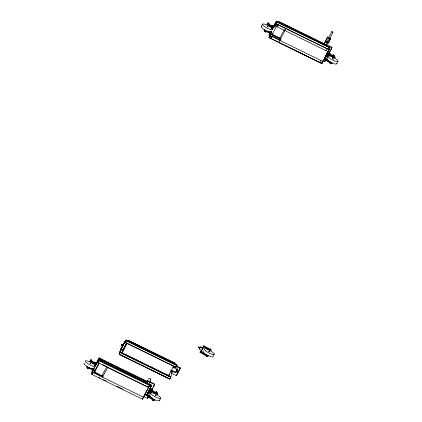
<?xml version="1.0" encoding="UTF-8"?>
<svg xmlns="http://www.w3.org/2000/svg" width="422" height="422" viewBox="0 0 422 422"><rect width="100%" height="100%" fill="white"/><g stroke="black" fill="none" stroke-linecap="round" stroke-linejoin="round"><path stroke-width="0.63" d="M92.539 368.617L93.536 369.155L92.745 368.622M122.185 352.803L122.813 350.529L126.674 343.202L124.648 342.21L124.638 341.609L126.336 340.079L176.971 364.84L176.982 365.441L175.953 367.393L125.313 342.638L126.336 340.079L125.313 342.638M326.591 41.414L327.757 42.052L332.9 32.278L332.583 31.935L331.734 31.639L326.844 41.425M327.757 42.052L327.192 41.567L327.208 41.926M331.724 31.676L332.9 32.278M168.774 375.58L169.275 373.818M124.638 341.609L120.776 348.941L119.141 354.364L169.781 379.125L170.81 377.168L172.139 371.872L170.62 371.128M122.185 351.742L122.802 349.933L122.813 350.529L120.787 349.543L120.776 348.941M261.35 26.575L262.637 24.133M86.821 367.33L87.074 366.839L87.771 367.034L87.518 367.525L86.821 367.33L87.987 368.385L93.362 369.904L93.621 369.419A1.134 0.264 27.8 0 0 93.462 368.823M89.633 361.902L90.835 359.613L91.832 360.103L91.854 361.454L95.541 362.493A1.134 0.264 27.8 0 1 96.949 363.258A1.134 0.264 27.8 0 1 96.707 363.553L96.453 364.044L91.078 362.524L89.907 361.464L90.603 361.659L90.862 361.169L90.835 359.613M264.109 30.521L264.367 30.036L265.063 30.231L264.805 30.722L264.109 30.521L265.28 31.581L270.65 33.101L270.908 32.615A1.134 0.264 27.8 0 0 271.314 32.499A1.134 0.264 27.8 0 0 270.497 31.872M266.92 25.098L268.123 22.809L269.125 23.3L269.146 24.65L272.828 25.689A1.134 0.264 27.8 0 1 274.237 26.454A1.134 0.264 27.8 0 1 273.994 26.75L273.741 27.235L268.366 25.716L267.195 24.661L267.891 24.856M89.733 361.865L90.582 360.256L90.603 361.659M267.02 25.062L267.87 23.447L267.886 24.386M87.987 368.385L88.245 367.9L87.074 366.839M91.078 362.524L91.331 362.034L90.166 360.974L90.862 361.169M265.28 31.581L265.533 31.096L264.367 30.036M268.366 25.716L268.624 25.23L267.453 24.17L268.149 24.365L268.123 22.809M272.57 26.18L272.828 25.689M271.773 27.868L271.541 27.472L272.011 27.557M272.132 27.404L271.626 27.303L272.892 27.773L272.791 28.269L271.768 27.783M94.512 365.141L95.377 365.32L94.259 364.998M94.744 364.703L95.609 364.877L94.364 364.545M271.8 28.337L272.665 28.511L271.546 28.195M272.032 27.899L272.897 28.074M95.282 365.035L99.033 357.903L101.058 358.895L101.085 360.541M272.57 28.232L276.326 21.1L278.351 22.092L278.356 22.688M96.675 362.873L98.184 359.998M98.273 359.776L99.123 358.162L100.789 358.98M269.674 34.161L270.238 33.09L270.254 34.229M273.055 27.794L275.476 23.194M275.566 22.967L276.41 21.358L278.077 22.176M92.471 370.98L94.08 367.931M95.293 365.631L98.015 360.457M271.372 31.191L270.159 33.491L279.781 38.191L284.317 29.508M271.974 30.041L275.302 23.653M276.331 21.701L329.149 47.401L329.186 49.68L321.88 63.558L278.736 42.464L286.042 28.585M98.194 360.493L93.046 370.268L93.04 369.772M274.574 25.415L275.482 23.69M91.959 373.612L92.798 371.508L91.949 373.117L92.001 374.119M99.149 359.813L98.131 361.881L98.97 359.776L98.98 360.272M91.869 373.834L92.898 371.882L102.884 376.767M98.041 362.108L99.07 360.151L149.71 384.911M91.875 374.435L92.903 372.484L92.861 369.635L91.832 371.587L91.875 374.435L142.515 399.196L149.72 385.513L149.657 381.615M148.692 387.465L98.052 362.709L99.08 360.752L99.033 357.903M269.115 37.732L270.196 35.675L270.149 32.832L269.12 34.783L269.115 37.732L321.88 63.527M276.837 21.949L329.049 47.354L329.086 49.601L328.005 51.621L275.339 25.9L276.368 23.948L276.326 21.1M269.436 37.547L270.28 35.939L271.947 36.751L271.103 38.36L269.436 37.547L269.389 34.699M100.547 359.871L101.058 358.895M98.954 363.031L94.718 371.08L94.707 370.59M99.133 363.173L94.897 371.223L92.872 370.231M276.726 25.795L272.185 34.419L272.174 33.818M94.85 371.413L99.302 362.957M278.314 22.883L278.921 21.649L327.435 45.444L278.921 21.649M277.275 26.633L278.124 25.025L276.457 24.207L275.608 25.816L277.275 26.633L277.238 24.355M101.813 376.26L106.84 366.676M102.525 377.184L107.673 367.383L148.586 387.385L143.443 397.16L92.903 372.484M122.781 345.602L121.51 344.832L122.116 344.737L122.881 345.407L121.615 344.637L122.116 344.737M121.657 345.602L122.649 345.845M122.143 345.08L121.399 345.048L121.889 345.476M122.876 345.106L121.874 344.748L122.122 344.959M121.552 347.955L124.817 341.751M124.822 342.242L120.966 349.574L122.633 350.392L126.489 343.06M119.131 353.768L120.787 349.543L124.648 342.21L125.308 342.036M119.141 354.364L120.159 351.811L170.799 376.572M122.137 352.998L127.18 343.355M330.342 39.172L330.384 38.476L327.345 36.988L328.469 37.663M323.864 44.194L327.356 37.526M323.827 44.321L327.356 37.621L328.369 38.117M147.093 381.652L147.631 380.623L154.721 384.089L152.189 389.522M147.273 382.807L147.869 381.678L101.38 359.006M329.371 40.159L329.946 39.067M327.657 43.703L330.384 38.476M327.746 44.131L330.394 39.104L329.382 38.608M326.823 46.599L327.435 45.365M148.771 386.642L149.335 385.566M148.681 386.868L149.451 385.402M319.755 62.488L320.831 60.436M325.979 50.661L327.061 48.609M146.529 395.43L146.524 394.828L151.667 385.054L151.677 385.655L146.529 395.43L144.503 394.438M152.6 390.703L152.521 389.116L150.496 388.129L147.716 393.409L147.827 395.614L148.001 393.452L150.264 389.153L150.348 390.825A1.134 0.264 27.8 0 0 151.371 391.627A1.134 0.264 27.8 0 0 152.374 391.811L152.627 391.321M325.188 59.296A1.134 0.264 27.8 0 0 325.267 59.803L330.674 63.558L331.829 63.632L332.088 63.147L330.932 63.068L325.52 59.317A1.134 0.264 27.8 0 1 325.146 58.785L325.288 56.648L327.551 52.349L327.636 54.021A1.134 0.264 27.8 0 0 328.664 54.818A1.134 0.264 27.8 0 0 329.661 55.008L329.809 52.312L328.29 51.574M329.086 49.601L321.78 63.479L322.856 61.396L270.196 35.675M148.771 392.782L149.905 390.63M326.058 55.978L327.192 53.826M148.001 393.452L148.507 393.7L150.527 389.854M325.288 56.648L325.795 56.896L327.577 53.51M150.348 390.825L150.496 388.129M327.636 54.021L327.794 51.553M150.622 391.405L151.05 391.727L149.689 391.12L149.704 391.426M327.609 54.929C328.48 56.168 326.834 54.723 327.641 55.409M327.973 54.559C328.812 55.472 327.741 54.164 327.783 54.686M147.974 396.606L148.233 396.121L153.645 399.871L154.8 399.95L154.542 400.441L153.386 400.362L147.974 396.606A1.134 0.264 27.8 0 1 147.9 396.1M149.472 391.864L150.232 392.233C151.292 392.354 149.958 391.12 150.522 391.748M150.469 392.075L150.216 391.933L150.564 391.6M151.065 390.746L151.319 390.255A1.134 0.264 27.8 0 1 151.065 389.717A1.134 0.264 27.8 0 1 152.474 390.329L156.182 392.903L156.161 391.553L157.158 392.043L157.184 393.599L157.886 394.085L157.628 394.575L156.472 394.496L151.065 390.746A1.134 0.264 27.8 0 1 150.807 390.202M325.267 59.803L325.52 59.317M326.76 55.06L328.105 55.361L326.992 54.623M327.752 54.992L328.253 55.087L327.551 55.124M335.173 57.281L334.018 57.202L333.76 57.693L334.915 57.772L335.173 57.281L334.472 56.796L334.446 55.24L333.449 54.749L333.47 56.1L329.761 53.525A1.134 0.264 27.8 0 0 328.353 52.914A1.134 0.264 27.8 0 0 328.611 53.452L328.353 53.937L333.76 57.693A5.681 1.324 27.8 0 1 336.93 61.638A5.681 1.324 27.8 0 1 328.3 57.086A5.681 1.324 27.8 0 1 333.359 57.487M148.291 396.311L147.526 398.373L143.591 396.448M152.178 388.92L152.785 387.771M154.594 384.41L153.703 386.647M325.578 59.502L324.813 61.57L322.788 60.578M329.466 52.117L330.373 50.392M330.98 49.242L331.75 47.776M147.526 398.373L148.555 396.422M150.374 392.972L151.282 391.247M324.813 61.57L325.847 59.613M327.662 56.163L328.569 54.438M329.476 52.713L332.008 47.285L326.944 44.811L326.971 46.457M150.575 392.808L151.408 391.226M327.588 56.532L328.701 54.422M150.026 394.391L151.424 391.368M327.314 57.587L328.712 54.565M329.508 54.016L329.761 53.525M155.56 392.697L156.161 391.553M332.246 57.039L333.449 54.749M155.059 393.805L155.908 392.191L155.924 393.394M332.346 57.002L333.195 55.387M153.386 400.362L153.645 399.871M156.472 394.496L156.731 394.011L157.886 394.085M330.674 63.558L330.932 63.068M168.626 375.728L173.669 366.08M171.654 372.79L172.44 371.297M174.239 367.873L174.539 367.304L175.478 366.966M159.416 400.61L160.703 398.168M336.703 63.806L337.99 61.364M175.478 372.779L177.266 368.759L175.478 372.779L170.921 370.553M176.776 366.064L180.321 367.794L176.465 375.126L176.475 375.728L171.411 373.248M176.475 375.728L180.331 368.395L180.321 367.794M198.461 347.311L198.799 347.063L200.165 347.791L198.445 347.264L198.883 347.406M198.514 347.369L198.693 347.032M198.593 347.443L198.799 347.063M198.92 347.106C199.047 348.044 199.242 347.501 198.614 347.026M199.052 347.164L198.825 347.591L199.801 348.145L200.165 347.791M200.239 347.153L202.201 348.266L202.713 347.944L200.756 346.831L200.239 347.153L199.21 349.11L201.167 350.218L200.012 352.417L207.36 356.59L208.13 355.778L201.257 351.874L200.74 352.196L207.613 356.099L208.13 355.778M202.201 348.266L203.873 345.745L211.216 349.912L210.446 350.724L203.573 346.821L200.74 352.196M203.003 347.39L203.873 345.745M201.257 351.874L204.084 346.499M207.36 356.59L207.613 356.099M210.446 350.724L211.216 349.912M214.26 354.084L212.973 356.532A5.681 1.324 27.8 0 1 206.622 354.86A5.681 1.324 27.8 0 1 203.515 351.162M149.346 390.065L149.631 389.759M326.343 59.017C327.952 59.344 324.866 57.935 326.391 58.969M149.05 395.82C150.665 396.142 147.573 394.749 149.103 395.773M149.056 396.907L148.096 396.485M200.012 352.417L200.529 352.096M199.274 347.459L198.989 347.353M267.337 26.565L268.128 27.098L267.838 26.797M90.05 363.368L90.841 363.901L90.424 363.527M149.203 396.39L148.486 396.042M94.127 364.597L94.618 364.872M268.624 25.23L273.994 26.75M265.158 30.621L265.981 30.859M265.533 31.096L270.908 32.615M91.331 362.034L96.707 363.553M88.768 367.319L89.765 367.599M87.866 367.425L88.694 367.662M88.245 367.9L93.621 369.419M330.152 63.411C329.218 63.442 331.808 64.392 330.41 63.522M149.14 396.432L148.423 396.063M328.764 53.816L328.553 53.958M328.511 54.306L328.158 54.238L328.522 54.596M271.963 27.646L272.274 27.889L272.032 27.673M271.731 28.084C272.681 29.002 270.613 27.008 271.905 28.068M94.781 364.255C95.652 365.035 93.969 363.353 94.744 364.629M328.838 53.789L328.543 53.884M326.058 60.082L325.383 59.681M155.565 395.377C154.32 395.013 156.694 396.4 155.945 395.588M270.149 31.856L270.824 32.352L269.822 31.85M92.603 369.15L93.278 369.646L92.566 369.408M328.654 54.665L329.081 54.654M151.35 391.168L150.854 391.073L151.709 391.384M150.221 392.006L150.401 392.117M150.232 392.233L150.728 392.328L149.573 391.669M148.697 395.899L149.193 396.174M121.784 345.37L121.278 345.275L121.721 345.56M148.718 395.968L149.198 396.253M327.841 54.491L327.082 54.121L327.852 54.797M326.865 54.865L327.625 55.235M327.298 57.25L325.779 56.511L325.795 56.896M149.799 390.93L149.805 391.231L149.794 390.925L150.554 391.294M149.562 391.368L150.464 391.795M150.01 394.058L148.491 393.32L148.507 393.7M332.019 47.886L328.981 46.399L329.033 49.696L276.368 23.948M276.421 23.848L329.186 49.68M272.026 27.599L272.786 27.968M270.159 33.428L280.952 38.708M280.978 39.315L272.195 35.021L272.211 36.065L280.408 40.079M323.257 60.425L324.945 61.253L324.935 60.8M269.162 37.632L321.828 63.379M126.832 340.596L129.776 342.036M132.724 343.476L144.498 349.231M149.209 351.537L153.919 353.836M155.096 354.417L162.75 358.157M163.931 358.732L166.875 360.172M169.818 361.612L176.296 364.777M126.342 340.681L176.982 365.441M176.396 366.47L180.331 368.395M176.043 367.172L125.403 342.411L125.397 341.915M173.02 366.56L174.539 367.304M172.719 367.129L177.277 369.361M121.789 345.671L122.549 346.045L122.544 345.745M170.968 369.983L175.468 372.183M123.013 353.478L120.07 352.038L120.08 352.528L170.715 377.289L170.71 376.799L169.781 379.125M125.956 354.918L130.667 357.218M131.849 357.793L141.27 362.403M142.446 362.978L143.622 363.553M148.333 365.858L160.112 371.613M164.823 373.918L169.533 376.218M120.17 352.412L170.81 377.168M167.439 377.985L120.95 355.255M147.758 380.992L149.277 381.736M149.668 382.216L154.732 384.69M99.059 359.555L149.699 384.31M150.454 384.674L151.577 385.223M149.652 384.664L151.677 385.655M99.08 360.752L149.72 385.513M102.298 364.402L107.009 366.707M145.004 394.085L146.524 394.828M103.168 376.308L94.913 372.273L94.887 370.621M95.15 372.658L98.094 374.098M101.037 375.538L102.219 376.113M99.07 377.574L100.246 378.149M103.19 379.589L106.133 381.024M116.736 386.209L122.623 389.089M273.071 26.813L273.651 26.976L273.24 26.602M269.98 32.679L270.565 32.842L270.28 32.541M94.386 364.993L94.765 365.114L94.364 364.803M326.269 59.296L325.62 59.059L326.375 59.296M326.058 59.481L325.594 59.096L326 59.386M203.357 346.066L210.705 350.234M200.497 346.989L202.454 348.103M95.952 363.405L96.364 363.78L95.652 363.542M271.884 27.557L272.385 27.678L271.958 27.52M271.926 28.184L271.362 28.047M94.676 364.592L94.254 364.276L94.844 364.207L95.609 364.877M326.364 43.244L326.037 42.938L326.443 42.96A0.823 0.791 -2.8 0 1 326.776 41.477M333.554 56.522L334.388 57.097M328.611 53.452L334.018 57.202M327.097 59.687L330.384 61.965M331.386 62.662L332.088 63.147M151.319 390.255L156.731 394.011M149.81 396.49L150.654 397.076M151.076 397.366L153.096 398.769M154.099 399.465L154.8 399.95M150.701 391.632C151.102 392.027 149.61 391.801 150.448 391.885M329.629 54.391L329.661 55.008M326.269 42.907L326.285 43.192M325.04 57.329L325.114 58.811A1.134 0.264 27.8 0 0 326.143 59.607A1.134 0.264 27.8 0 0 327.14 59.797M152.273 389.754L152.289 390.086M152.342 391.194L152.374 391.811M150.353 379.03L150.506 382.237M150.633 384.801L150.723 386.726M331.112 49.073L331.117 49.522M327.345 36.988L327.303 37.658M327.092 54.127L327.097 54.427M326.818 45.128L326.823 45.581M321.859 62.403L321.88 63.558M275.292 23.057L275.339 25.9M271.995 33.786L272.005 34.277M271.066 36.086L271.103 38.36M264.779 29.165L264.794 30.199M176.881 365.067L176.892 365.563L126.252 340.802L126.247 340.306M175.942 366.797L175.953 367.393M169.86 378.407L169.871 378.898L119.231 354.142L119.226 353.647M156.905 392.682L156.921 393.62M153.824 385.877L153.83 386.325M149.61 384.537L149.615 385.033M148.76 386.146L148.818 387.148M147.631 380.623L147.674 383.324M147.579 380.723L147.6 381.82M147.647 397.603L147.653 398.057M143.533 396.643L143.543 397.239M143.417 397.408L143.406 396.96L142.515 399.196M142.636 398.426L142.641 398.874M122.623 349.896L122.633 350.392M98.943 360.472L98.948 360.921M98.173 361.939L98.178 362.387M98.004 359.861L98.052 362.709M92.766 372.199L92.777 372.652M87.502 366.486L87.518 367.525M149.267 391.083A0.855 0.823 -0.9 0 1 149.652 390.35M268.482 25.784A5.681 1.324 27.8 0 1 271.789 29.719A5.681 1.324 27.8 0 1 263.254 25.436A5.681 1.324 27.8 0 1 267.163 25.12M271.383 31.608A5.681 1.324 27.8 0 1 265.485 30.321A5.681 1.324 27.8 0 1 261.74 26.396M273.804 26.797A1.134 0.264 27.8 0 1 273.741 27.235M270.713 32.663A1.134 0.264 27.8 0 1 270.65 33.101M328.216 54.617A0.823 0.791 -2.8 0 1 328.142 54.813M327.599 42.021A0.823 0.791 -2.8 0 1 327.266 42.933M327.192 41.562A0.823 0.791 -2.8 0 1 327.509 41.836M329.788 54.607A1.134 0.264 27.8 0 1 328.163 53.868A1.134 0.264 27.8 0 1 328.474 53.547M327.266 59.396A1.134 0.264 27.8 0 1 326.137 58.985A1.134 0.264 27.8 0 1 325.373 58.326M336.64 63.384A5.681 1.324 27.8 0 1 330.584 62.134A5.681 1.324 27.8 0 1 327.493 58.32M325.668 58.874A1.134 0.264 27.8 0 1 325.916 58.974M159.352 400.188A5.681 1.324 27.8 0 1 153.297 398.938A5.681 1.324 27.8 0 1 150.206 395.124M156.509 394.523A5.681 1.324 27.8 0 1 159.643 398.442A5.681 1.324 27.8 0 1 151.013 393.89A5.681 1.324 27.8 0 1 156.071 394.29M149.852 396.601A1.134 0.264 27.8 0 1 148.671 396.321A1.134 0.264 27.8 0 1 147.885 395.541M150.923 391.421A0.823 0.791 -2.8 0 1 150.854 391.616M149.388 390.904A0.823 0.791 -2.8 0 1 149.673 390.598M148.744 379.325A0.823 0.791 -2.8 0 1 149.209 378.349A0.823 0.791 -2.8 0 1 150.253 378.703A0.823 0.791 -2.8 0 1 149.979 379.742M152.136 391.342A1.134 0.264 27.8 0 1 150.601 390.339M149.979 396.2A1.134 0.264 27.8 0 1 148.845 395.789A1.134 0.264 27.8 0 1 148.08 395.129M91.194 362.588A5.681 1.324 27.8 0 1 94.502 366.523A5.681 1.324 27.8 0 1 85.967 362.24A5.681 1.324 27.8 0 1 89.875 361.923M94.095 368.411A5.681 1.324 27.8 0 1 88.198 367.124A5.681 1.324 27.8 0 1 84.453 363.2M96.875 363.98A1.134 0.264 27.8 0 1 96.453 364.044M93.426 369.466A1.134 0.264 27.8 0 1 93.362 369.904M178.19 370.711A0.855 0.823 -0.9 0 1 177.535 371.777A0.855 0.823 -0.9 0 1 176.528 371.012L176.918 370.279A0.855 0.823 -0.9 0 1 177.119 370.184M87.27 368.253L88.267 368.791L87.27 368.253M91.126 360.921L92.123 361.459L91.126 360.921M95.625 362.751L96.622 363.295L95.625 362.751M264.557 31.45L265.554 31.988L264.557 31.45M268.413 24.117L269.415 24.655L268.413 24.117M272.913 25.948L273.91 26.486L272.913 25.948M327.498 54.702L327.989 54.976L327.498 54.702M101.069 359.497L147.658 382.274L101.069 359.497M121.641 345.185L122.132 345.465L121.668 345.18M209.992 348.888L210.974 349.448L210.045 348.878M208.705 351.331L209.702 351.858L208.705 351.331M206.136 356.221L207.128 356.748L206.136 356.221M328.712 53.204L329.693 53.747L328.712 53.204M333.755 56.036L334.736 56.58L333.755 56.036M332.467 58.479L333.449 59.022L332.467 58.479M151.419 390.007L152.4 390.55L151.419 390.007M156.462 392.84L157.443 393.383L156.462 392.84M152.606 400.172L153.587 400.715L152.606 400.172M175.151 363.263L128.668 340.533L175.151 363.263M176.823 372.178A0.855 0.823 -0.9 0 0 178.221 371.735A0.855 0.823 -0.9 0 0 177.124 370.785A0.855 0.823 -0.9 0 0 176.823 372.178M205.63 350.919A5.681 1.324 27.8 0 0 214.096 354.39A5.681 1.324 27.8 0 0 207.861 349.522A5.681 1.324 27.8 0 0 205.63 350.919"/></g></svg>
